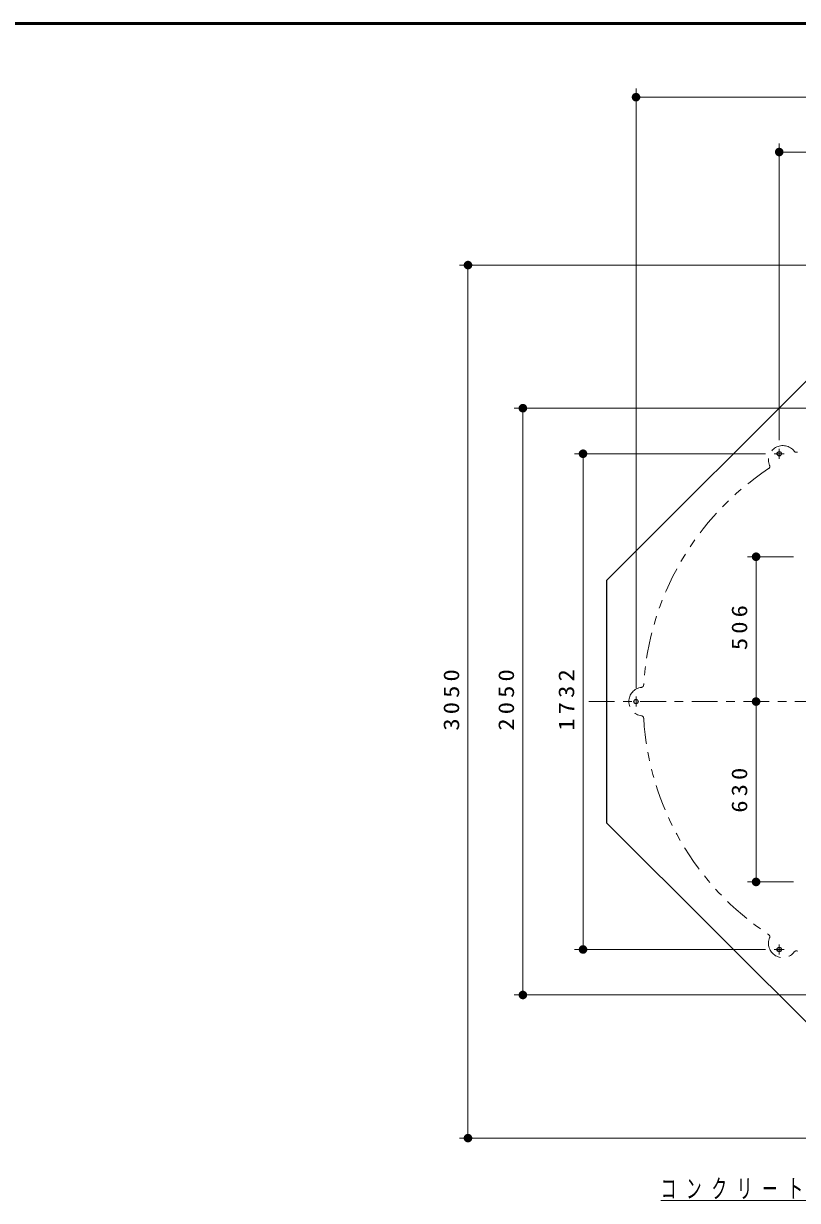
# Model space of a CAD drawing. Units: millimetres on the paper, scale 1:30. Extents: x -785 to -420, y -302 to -40.
# Drawn here: x -650.1 to -560.1, y -177.1 to -40 of the extents above; entities that cross this region are included whole.
import ezdxf

# ---------------------------------------------------------------- set-up
doc = ezdxf.new("R2010")
doc.units = ezdxf.units.MM
doc.linetypes.add('USER2', pattern=[6, 3, -1, 1, -1])
doc.linetypes.add('USER3', pattern=[8, 3, -1, 1, -1, 1, -1])
doc.layers.add('LY_1', color=7, linetype='Continuous', lineweight=13)
doc.layers.add('LY_2', color=7, linetype='Continuous', lineweight=13)
doc.styles.add('ＭＳ ゴシック', font='')
doc.styles.get('ＭＳ ゴシック').set_extended_font_data('MS Gothic')

# ---------------------------------------------------------------- blocks, each defined once
blk = doc.blocks.new('filled_dot')
at = {"color": 0, "linetype": 'Continuous', "lineweight": -2, "const_width": 1.25}
blk.add_lwpolyline([(-0.625, 0, 1), (0.625, 0, 1)], format="xyb", close=True, dxfattribs=at)

msp = doc.modelspace()

# ---------------------------------------------------------------- linework, layer by layer
at = {"layer": 'LY_1'}
for p, q in [((-578.856, -117.38), (-578.856, -47.576)), ((-578.856, -48.576), (-477.19, -48.576)), ((-562.19, -88.512), (-562.19, -53.963)), ((-562.19, -54.963), (-493.856, -54.963)), ((-529.606, -68.13), (-599.41, -68.13)), ((-598.41, -169.796), (-598.41, -68.13)), ((-558.474, -84.796), (-593.023, -84.796)), ((-592.023, -153.13), (-592.023, -84.796)), ((-563.773, -90.096), (-586.023, -90.096)), ((-585.023, -147.831), (-585.023, -90.096)), ((-560.522, -102.093), (-565.885, -102.093)), ((-564.885, -118.963), (-564.885, -102.093)), ((-565.189, -118.963), (-565.885, -118.963)), ((-565.189, -118.963), (-565.885, -118.963)), ((-564.885, -139.963), (-564.885, -118.963)), ((-560.522, -139.963), (-565.885, -139.963)), ((-563.773, -147.831), (-586.023, -147.831)), ((-558.474, -153.13), (-593.023, -153.13)), ((-529.606, -169.796), (-599.41, -169.796)), ((-575.974, -177.058), (-557.275, -177.058))]:
    msp.add_line(p, q, dxfattribs=at)
at = {"layer": 'LY_1', "lineweight": 25}
for p, q in [((-582.235, -104.821), (-542.165, -64.752)), ((-582.235, -133.105), (-582.235, -104.821)), ((-542.165, -173.175), (-582.235, -133.105))]:
    msp.add_line(p, q, dxfattribs=at)
at = {"layer": 'LY_1', "linetype": 'USER2'}
for p, q in [((-561.606, -90.096), (-562.773, -90.096)), ((-562.19, -89.512), (-562.19, -90.679)), ((-584.358, -118.963), (-555.373, -118.963)), ((-578.856, -118.38), (-578.856, -119.546)), ((-561.606, -147.831), (-562.773, -147.831)), ((-562.19, -147.247), (-562.19, -148.414))]:
    msp.add_line(p, q, dxfattribs=at)
at = {"layer": 'LY_1', "lineweight": 25}
for centre in [(-562.19, -90.096), (-578.856, -118.963), (-562.19, -147.831)]:
    msp.add_circle(centre, 0.25, dxfattribs=at)
at = {"layer": 'LY_1', "linetype": 'USER3'}
for centre, radius, start, end in [((-561.773, -90.817), 1.667, 37.0647, 202.9353), ((-560.204, -89.632), 0.3, 217.0647, 296.58865), ((-563.584, -91.584), 0.3, 303.41135, 22.9353), ((-545.523, -118.963), 32.5, 123.41135, 176.58865), ((-578.023, -118.963), 1.667, 97.0647, 262.9353), ((-578.265, -117.011), 0.3, 277.0647, 356.58865), ((-578.265, -120.915), 0.3, 3.41135, 82.9353), ((-545.523, -118.963), 32.5, 183.41135, 236.58865), ((-561.773, -147.109), 1.667, 157.0647, 322.9353), ((-563.584, -146.343), 0.3, 337.0647, 56.58865), ((-560.204, -148.294), 0.3, 63.41135, 142.9353)]:
    msp.add_arc(centre, radius, start, end, dxfattribs=at)
at = {"layer": 'LY_2', "lineweight": 50}
msp.add_line((-420, -40), (-785, -40), dxfattribs=at)

# ---------------------------------------------------------------- block references
at = {"layer": 'LY_1', "xscale": 0.4, "yscale": 0.4}
for p in [(-578.856, -48.576), (-562.19, -54.963)]:
    msp.add_blockref('filled_dot', p, dxfattribs=at)
for p, rotation in [((-598.41, -68.13), 270), ((-592.023, -84.796), 270), ((-585.023, -90.096), 270), ((-564.885, -102.093), 270), ((-564.885, -118.963), 270), ((-564.885, -118.963), 90), ((-564.885, -139.963), 90), ((-585.023, -147.831), 90), ((-592.023, -153.13), 90), ((-598.41, -169.796), 90)]:
    msp.add_blockref('filled_dot', p, dxfattribs=dict(at, rotation=rotation))

# ---------------------------------------------------------------- texts
at = {"layer": 'LY_1', "char_height": 1.833, "attachment_point": 8, "rotation": 90, "style": 'ＭＳ ゴシック'}
for s, insert in [('\\T1.33;\\W1.15;506', (-565.885, -110.113)), ('\\T1.33;\\W1.15;3050', (-599.41, -118.535)), ('\\T1.33;\\W1.15;2050', (-593.023, -118.535)), ('\\T1.33;\\W1.15;1732', (-586.023, -118.535)), ('\\T1.33;\\W1.15;630', (-565.885, -129.048))]:
    msp.add_mtext(s, dxfattribs=dict(at, insert=insert))
at = {"layer": 'LY_1', "insert": (-575.974, -176.908), "char_height": 2.199, "attachment_point": 7, "style": 'ＭＳ ゴシック'}
msp.add_mtext('\\T1.64;\\W0.6;コンクリート', dxfattribs=at)

doc.saveas('drawing.dxf')
